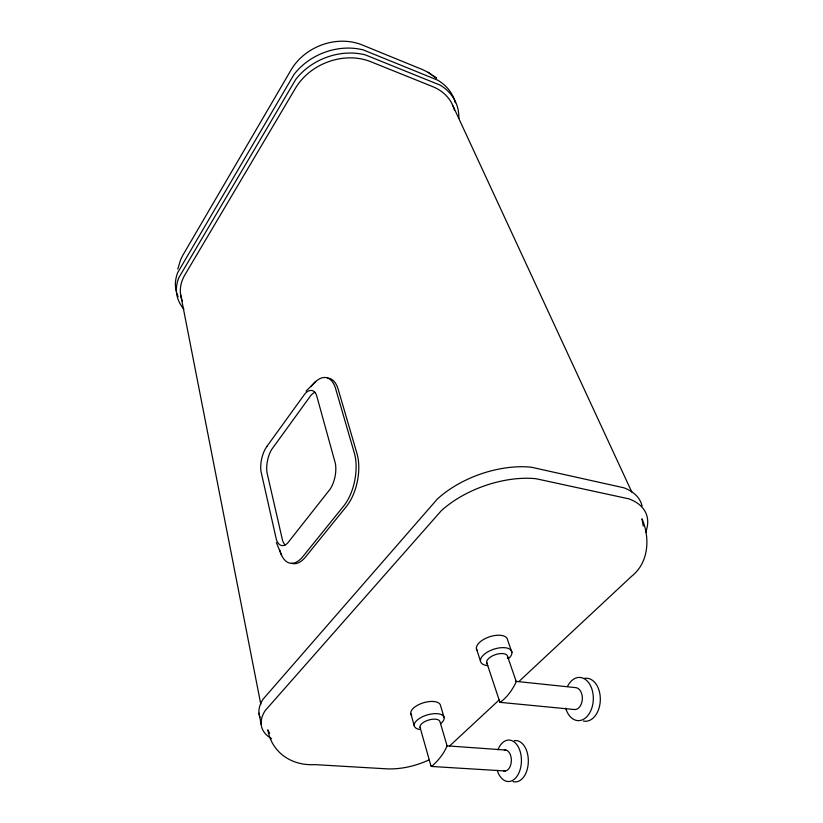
<?xml version="1.0" encoding="UTF-8"?>
<svg xmlns="http://www.w3.org/2000/svg" width="823" height="823" viewBox="0 0 823 823"><rect width="100%" height="100%" fill="white"/><g stroke="black" fill="none" stroke-linecap="round" stroke-linejoin="round"><path stroke-width="1.23" d="M505.343 770.986L431.591 766.47L431.17 765.678M177.778 269.049L180.535 259.945L182.788 255.336L291.126 69.832C305.004 46.427 336.442 34.761 361.966 44.854L422.95 69.78L428.217 72.383L436.54 78.175L432.836 75.603M306.053 391.11L315.734 381.491M499.108 700.003L449.543 746.05M518.84 681.578L631.57 576.316C648.874 562.716 650.273 537.789 641.971 518.799L643.216 526.01M431.591 766.47C437.97 760.853 443.988 753.734 447.074 745.803L439.986 721.771A10.36 4.66 -16.6 0 0 427.837 720.29A10.36 4.66 -16.6 0 0 420.615 728.355M428.762 760.04C415.553 766.038 400.996 769.505 386.44 768.826L314.633 764.608C292.083 765.956 271.899 752.952 267.784 729.836L269.697 733.355M515.424 681.321L576.172 687.678A10.997 7.304 -87.9 0 1 582.262 700.003A10.997 7.304 -87.9 0 1 573.837 709.477L499.931 702.328L486.671 662.422M446.56 745.813L506.032 750.062M428.217 72.383L431.684 74.8M453.02 105.972L631.869 492.164M276.384 542.635L281.61 555.319M511.927 652.423L507.626 640.099A16.265 7.88 -18.3 0 0 489.201 636.909A16.265 7.88 -18.3 0 0 477.155 650.509M507.668 656.692L516.299 681.711C512.595 689.509 507.153 697.616 499.931 702.328L499.808 701.721M476.394 648.606L480.467 661.003M444.132 717.615L440.521 705.496A15.4 7.078 -16.5 0 0 422.405 703.12A15.4 7.078 -16.5 0 0 411.726 715.29M420.028 727.265L431.108 766.429M410.842 713.634L414.257 725.835M180.535 294.078L260.809 704.293M258.998 713.171L261.169 724.384M487.165 663.688A10.936 5.195 -18.2 0 1 496.681 654.254A10.936 5.195 -18.2 0 1 507.421 658.163M567.685 685.991A21.614 14.402 -88 0 1 589.649 684.139A21.614 14.402 -88 0 1 586.676 716.884A21.614 14.402 -88 0 1 565.679 708.171M584.176 678.44A21.532 14.444 -88.1 0 1 600.317 699.735A21.532 14.444 -88.1 0 1 583.414 721.061M487.854 665.601A16.378 7.808 -18.3 0 1 483.122 655.355A16.378 7.808 -18.3 0 1 505.404 647.763A16.378 7.808 -18.3 0 1 508.645 658.513M504.345 749.979A10.555 6.471 -89 0 1 511.35 760.864A10.555 6.471 -89 0 1 503.645 770.863M497.925 749.815A20.75 12.777 -89.1 0 1 517.389 745.412A20.75 12.777 -89.1 0 1 516.288 777.231A20.75 12.777 -89.1 0 1 497.215 770.318M514.324 740.679A20.678 12.818 -89.2 0 1 528.315 762.016A20.678 12.818 -89.2 0 1 513.027 781.583M419.627 729.456A15.514 7.006 -16.6 0 1 417.662 719.703A15.514 7.006 -16.6 0 1 438.834 713.87A15.514 7.006 -16.6 0 1 440.624 723.684M271.611 738.704A68.7 32.478 -14.5 0 1 265.243 710.537L441.2 510.826A79.203 43.434 -19.6 0 1 535.958 478.708L628.967 498.872A76.354 39.885 -21.1 0 1 645.592 532.532M259.986 717.368A68.268 32.735 -14.5 0 1 263.01 699.252L437.27 499.129A78.627 43.691 -19.6 0 1 531.308 467.217L623.885 487.802A75.819 40.142 -21.2 0 1 642.084 506.011M178.138 296.65A52.909 38.897 -11.8 0 1 176.729 293.07M176.369 291.846A52.909 38.897 -11.8 0 1 177.768 272.454L294.048 74.399A58.783 48.269 -22.7 0 1 363.385 49.956L437.785 80.212A57.301 45.296 -25.6 0 1 455.345 102.741M183.879 309.129A53.114 38.876 -11.9 0 1 178.807 277.732L295.735 79.44A59.04 48.29 -22.6 0 1 365.381 54.894L440.038 85.098A57.538 45.306 -25.5 0 1 458.874 118.409M182.367 300.971A49.514 36.202 -11.9 0 1 184.949 274.769L295.55 88.082A55.048 44.977 -22.6 0 1 370.628 61.653L432.538 86.559A53.639 42.199 -25.5 0 1 454.461 110.179M311.135 386.676A35.78 17.314 -77.2 0 1 335.671 388.826L354.353 453.103A37.416 18.836 -78.8 0 1 343.798 505.898L303.018 556.42A36.191 17.448 -80.1 0 1 279.676 549.867M327.791 378.117A35.739 17.355 -77.2 0 1 338.232 389.433L357.007 453.658A37.364 18.888 -78.8 0 1 346.473 506.392L305.652 556.832A36.15 17.489 -80.1 0 1 291.496 563.261M314.942 392.304A19.989 9.609 -77.2 0 0 310.929 395.338L271.59 449.595A19.33 8.94 -78.5 0 0 266.95 472.412L282.587 540.536A20.225 9.681 -80 0 0 285.118 544.96M266.961 446.323L265.623 448.381A19.382 8.888 -78.5 0 0 260.963 471.26L276.374 539.528A20.277 9.629 -80 0 0 287.628 543.098L330.332 488.893A20.966 10.401 -78.7 0 0 335.403 463.586L316.495 395.071A20.05 9.557 -77.2 0 0 304.849 393.919L266.961 446.323"/></g></svg>
